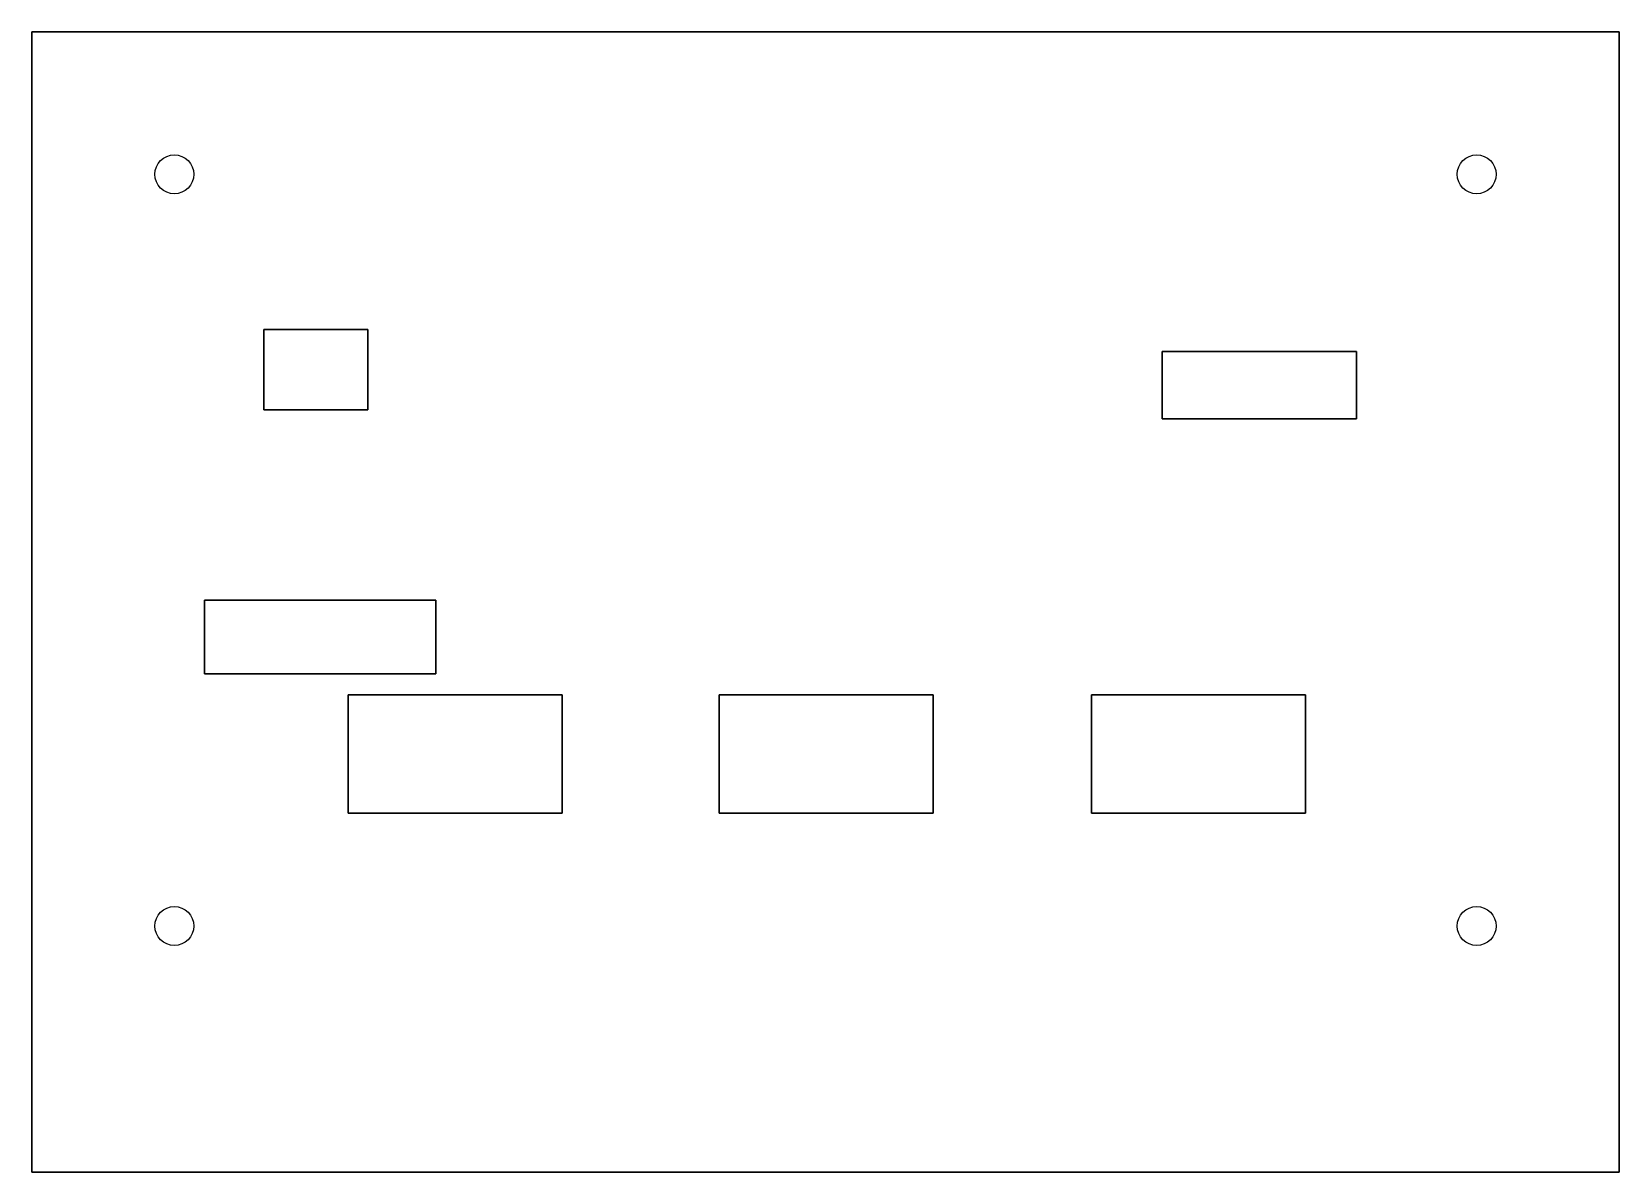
# Model space of a CAD drawing. Header units: millimetres. Extents: x -61 to 61, y 0 to 88.
import ezdxf

# ---------------------------------------------------------------- set-up
doc = ezdxf.new("R2010")
doc.units = ezdxf.units.MM
doc.layers.get('0').update_dxf_attribs({"linetype": 'CONTINUOUS'})

msp = doc.modelspace()

# ---------------------------------------------------------------- linework, layer by layer
for points in [[(61.22, 0), (-61.22, 0), (-61.22, 88), (61.22, 88)], [(61.22, 0), (61.22, 88), (-61.22, 88), (-61.22, 0)], [(-35.31, 58.82), (-35.31, 65.02), (-43.31, 65.02), (-43.31, 58.82)], [(-35.31, 65.02), (-35.31, 58.82), (-43.31, 58.82), (-43.31, 65.02)], [(40.96, 58.12), (40.96, 63.32), (25.96, 63.32), (25.96, 58.12)], [(40.96, 63.32), (40.96, 58.12), (25.96, 58.12), (25.96, 63.32)], [(-30.05, 38.47), (-30.05, 44.15), (-47.9, 44.15), (-47.9, 38.47)], [(-30.05, 44.15), (-30.05, 38.47), (-47.9, 38.47), (-47.9, 44.15)], [(-20.32, 27.71), (-20.32, 36.84), (-36.82, 36.84), (-36.82, 27.71)], [(-20.32, 36.84), (-20.32, 27.71), (-36.82, 27.71), (-36.82, 36.84)], [(8.31, 27.71), (8.31, 36.84), (-8.19, 36.84), (-8.19, 27.71)], [(8.31, 36.84), (8.31, 27.71), (-8.19, 27.71), (-8.19, 36.84)], [(37.01, 36.84), (20.51, 36.84), (20.51, 27.71), (37.01, 27.71)], [(20.51, 36.84), (37.01, 36.84), (37.01, 27.71), (20.51, 27.71)]]:
    msp.add_lwpolyline(points, close=True)
for centre in [(-50.22, 77), (-50.22, 77), (50.22, 77), (50.22, 77), (-50.22, 19), (-50.22, 19), (50.22, 19), (50.22, 19)]:
    msp.add_circle(centre, 1.5)

doc.saveas('drawing.dxf')
